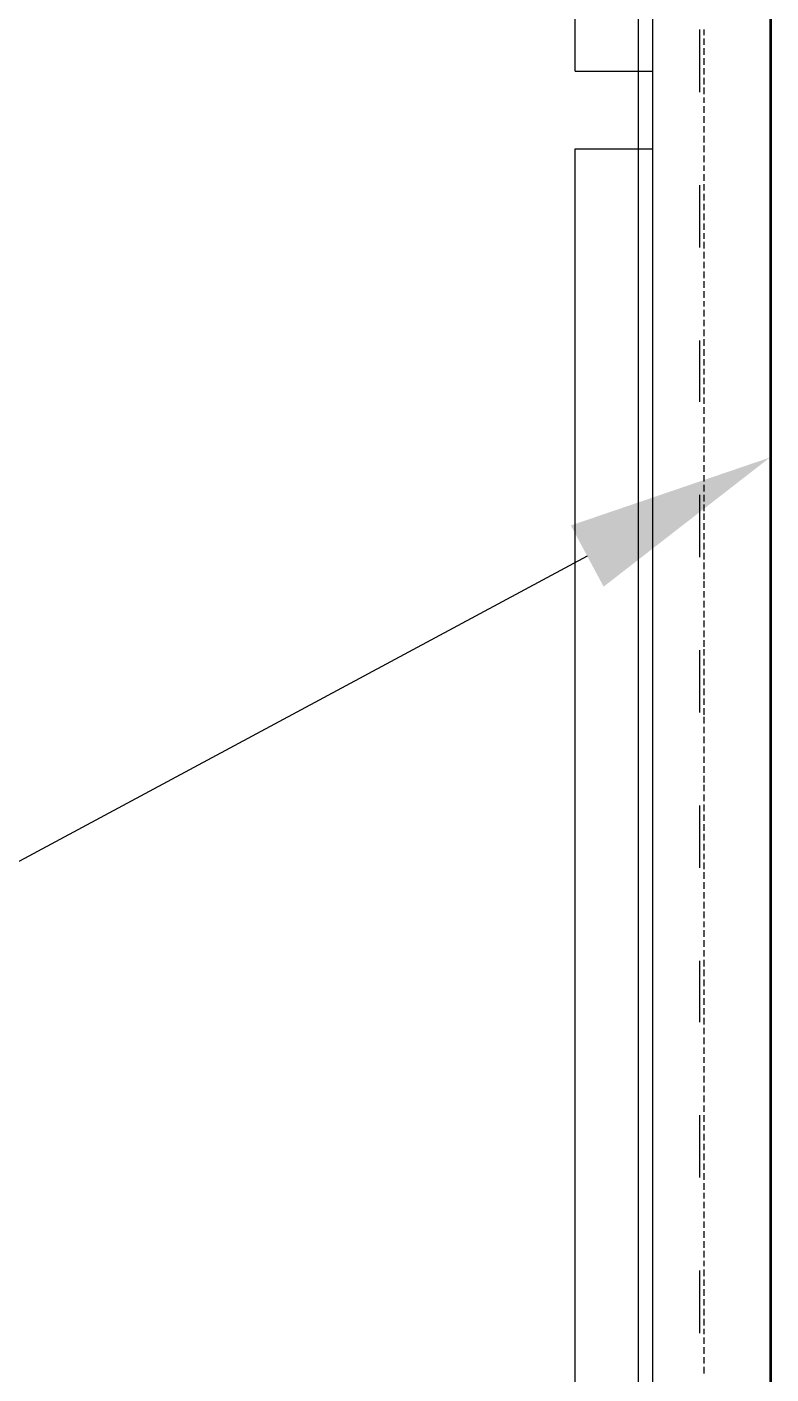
# Model space of a CAD drawing. Header units: millimetres. Extents: x 14345 to 64157, y -11631 to -3212.
# Drawn here: x 18091 to 18811, y -10333 to -9030 of the extents above; entities that cross this region are included whole.
import ezdxf

# ---------------------------------------------------------------- set-up
doc = ezdxf.new("R2010")
doc.units = ezdxf.units.MM
doc.header["$MEASUREMENT"] = 0
doc.layers.add('NewA-Zz_30_30-P_ExternalReferenceDrawing', color=7, linetype='Continuous')

msp = doc.modelspace()

# ---------------------------------------------------------------- hatches: boundary and pattern name
at = {"layer": 'NewA-Zz_30_30-P_ExternalReferenceDrawing', "linetype": 'Continuous', "lineweight": 13}
msp.add_hatch(color=7, dxfattribs=at).paths.add_polyline_path([(18617.6, -9512.1), (18649.3, -9571.3), (18810.2, -9446.4)])

# ---------------------------------------------------------------- linework, layer by layer
at = {"layer": 'NewA-Zz_30_30-P_ExternalReferenceDrawing', "linetype": 'Continuous', "flags": 128}
for points in [[(18683.2, -11313.3), (18683.2, -7359.4)], [(18621.8, -9072.8), (18621.8, -7397.5)], [(18697, -11326), (18697, -7622.9)], [(18810.2, -7775.3), (18810.2, -11313.3)], [(18811.3, -7764.7), (18811.3, -11313.3)], [(18742.5, -9093), (18742.5, -9032.6)], [(18746.7, -9037.9), (18746.7, -9032.6)], [(18746.7, -9047.4), (18746.7, -9041.1)], [(18746.7, -9057), (18746.7, -9050.6)], [(18746.7, -9066.5), (18746.7, -9060.1)], [(18621.8, -9072.8), (18697, -9072.8)], [(18621.8, -9148), (18697, -9148), (18697, -9072.8)], [(18746.7, -9076), (18746.7, -9069.7)], [(18746.7, -9085.5), (18746.7, -9079.2)], [(18746.7, -9095.1), (18746.7, -9088.7)], [(18746.7, -9103.5), (18746.7, -9098.2)], [(18746.7, -9113.1), (18746.7, -9106.7)], [(18746.7, -9122.6), (18746.7, -9116.2)], [(18746.7, -9132.1), (18746.7, -9125.8)], [(18746.7, -9141.6), (18746.7, -9135.3)], [(18746.7, -9151.2), (18746.7, -9144.8)], [(18621.8, -11326), (18621.8, -9148)], [(18746.7, -9160.7), (18746.7, -9154.3)], [(18746.7, -9169.2), (18746.7, -9163.9)], [(18742.5, -9243.2), (18742.5, -9182.9)], [(18746.7, -9178.7), (18746.7, -9172.3)], [(18746.7, -9188.2), (18746.7, -9181.9)], [(18746.7, -9197.7), (18746.7, -9191.4)], [(18746.7, -9207.3), (18746.7, -9200.9)], [(18746.7, -9216.8), (18746.7, -9210.4)], [(18746.7, -9226.3), (18746.7, -9220)], [(18746.7, -9234.8), (18746.7, -9229.5)], [(18746.7, -9244.3), (18746.7, -9237.9)], [(18746.7, -9253.8), (18746.7, -9247.5)], [(18746.7, -9263.3), (18746.7, -9257)], [(18746.7, -9272.9), (18746.7, -9266.5)], [(18746.7, -9282.4), (18746.7, -9276)], [(18746.7, -9291.9), (18746.7, -9285.6)], [(18746.7, -9300.4), (18746.7, -9295.1)], [(18746.7, -9309.9), (18746.7, -9303.6)], [(18746.7, -9319.4), (18746.7, -9313.1)], [(18746.7, -9329), (18746.7, -9322.6)], [(18742.5, -9392.5), (18742.5, -9333.2)], [(18746.7, -9338.5), (18746.7, -9332.1)], [(18746.7, -9348), (18746.7, -9341.7)], [(18746.7, -9357.5), (18746.7, -9351.2)], [(18746.7, -9366), (18746.7, -9360.7)], [(18746.7, -9375.5), (18746.7, -9369.2)], [(18746.7, -9385.1), (18746.7, -9378.7)], [(18746.7, -9394.6), (18746.7, -9388.2)], [(18746.7, -9404.1), (18746.7, -9397.8)], [(18746.7, -9413.6), (18746.7, -9407.3)], [(18746.7, -9423.2), (18746.7, -9416.8)], [(18746.7, -9432.7), (18746.7, -9426.3)], [(18746.7, -9441.1), (18746.7, -9434.8)], [(18746.7, -9450.7), (18746.7, -9444.3)], [(18746.7, -9460.2), (18746.7, -9453.8)], [(18746.7, -9469.7), (18746.7, -9463.4)], [(18742.5, -9542.7), (18742.5, -9482.4)], [(18746.7, -9479.2), (18746.7, -9472.9)], [(18746.7, -9488.8), (18746.7, -9482.4)], [(18746.7, -9498.3), (18746.7, -9491.9)], [(18746.7, -9506.8), (18746.7, -9500.4)], [(18746.7, -9516.3), (18746.7, -9509.9)], [(18746.7, -9525.8), (18746.7, -9519.5)], [(18746.7, -9535.3), (18746.7, -9529)], [(18633.5, -9541.7), (17522.2, -10138.6), (16332.3, -10138.6)], [(18746.7, -9544.9), (18746.7, -9538.5)], [(18746.7, -9554.4), (18746.7, -9548)], [(18746.7, -9563.9), (18746.7, -9557.6)], [(18746.7, -9572.4), (18746.7, -9566)], [(18746.7, -9581.9), (18746.7, -9575.6)], [(18746.7, -9591.4), (18746.7, -9585.1)], [(18746.7, -9601), (18746.7, -9594.6)], [(18746.7, -9610.5), (18746.7, -9604.1)], [(18746.7, -9620), (18746.7, -9613.7)], [(18746.7, -9629.5), (18746.7, -9623.2)], [(18742.5, -9693), (18742.5, -9632.7)], [(18746.7, -9638), (18746.7, -9631.6)], [(18746.7, -9647.5), (18746.7, -9641.2)], [(18746.7, -9657), (18746.7, -9650.7)], [(18746.7, -9666.6), (18746.7, -9660.2)], [(18746.7, -9676.1), (18746.7, -9669.7)], [(18746.7, -9685.6), (18746.7, -9679.3)], [(18746.7, -9695.1), (18746.7, -9688.8)], [(18746.7, -9703.6), (18746.7, -9697.3)], [(18746.7, -9713.1), (18746.7, -9706.8)], [(18746.7, -9722.7), (18746.7, -9716.3)], [(18746.7, -9732.2), (18746.7, -9725.8)], [(18746.7, -9741.7), (18746.7, -9735.4)], [(18746.7, -9751.2), (18746.7, -9744.9)], [(18746.7, -9760.8), (18746.7, -9754.4)], [(18746.7, -9769.2), (18746.7, -9762.9)], [(18742.5, -9843.3), (18742.5, -9783)], [(18746.7, -9778.8), (18746.7, -9772.4)], [(18746.7, -9788.3), (18746.7, -9781.9)], [(18746.7, -9797.8), (18746.7, -9791.5)], [(18746.7, -9807.3), (18746.7, -9801)], [(18746.7, -9816.9), (18746.7, -9810.5)], [(18746.7, -9826.4), (18746.7, -9820)], [(18746.7, -9834.8), (18746.7, -9829.6)], [(18746.7, -9844.4), (18746.7, -9838)], [(18746.7, -9853.9), (18746.7, -9847.5)], [(18746.7, -9863.4), (18746.7, -9857.1)], [(18746.7, -9872.9), (18746.7, -9866.6)], [(18746.7, -9882.5), (18746.7, -9876.1)], [(18746.7, -9892), (18746.7, -9885.6)], [(18746.7, -9900.5), (18746.7, -9895.2)], [(18746.7, -9910), (18746.7, -9903.6)], [(18746.7, -9919.5), (18746.7, -9913.2)], [(18746.7, -9929), (18746.7, -9922.7)], [(18742.5, -9992.5), (18742.5, -9933.3)], [(18746.7, -9938.6), (18746.7, -9932.2)], [(18746.7, -9948.1), (18746.7, -9941.7)], [(18746.7, -9957.6), (18746.7, -9951.3)], [(18746.7, -9966.1), (18746.7, -9960.8)], [(18746.7, -9975.6), (18746.7, -9969.3)], [(18746.7, -9985.1), (18746.7, -9978.8)], [(18746.7, -9994.7), (18746.7, -9988.3)], [(18746.7, -10004.2), (18746.7, -9997.8)], [(18746.7, -10013.7), (18746.7, -10007.4)], [(18746.7, -10023.2), (18746.7, -10016.9)], [(18746.7, -10031.7), (18746.7, -10026.4)], [(18746.7, -10041.2), (18746.7, -10034.9)], [(18746.7, -10050.7), (18746.7, -10044.4)], [(18746.7, -10060.3), (18746.7, -10053.9)], [(18746.7, -10069.8), (18746.7, -10063.4)], [(18742.5, -10142.8), (18742.5, -10082.5)], [(18746.7, -10079.3), (18746.7, -10073)], [(18746.7, -10088.8), (18746.7, -10082.5)], [(18746.7, -10097.3), (18746.7, -10092)], [(18746.7, -10106.8), (18746.7, -10100.5)], [(18746.7, -10116.4), (18746.7, -10110)], [(18746.7, -10125.9), (18746.7, -10119.5)], [(18746.7, -10135.4), (18746.7, -10129.1)], [(18746.7, -10144.9), (18746.7, -10138.6)], [(18746.7, -10154.5), (18746.7, -10148.1)], [(18746.7, -10162.9), (18746.7, -10157.6)], [(18746.7, -10172.5), (18746.7, -10166.1)], [(18746.7, -10182), (18746.7, -10175.6)], [(18746.7, -10191.5), (18746.7, -10185.2)], [(18746.7, -10201), (18746.7, -10194.7)], [(18746.7, -10210.6), (18746.7, -10204.2)], [(18746.7, -10220.1), (18746.7, -10213.7)], [(18746.7, -10228.5), (18746.7, -10223.3)], [(18742.5, -10293.1), (18742.5, -10232.8)], [(18746.7, -10238.1), (18746.7, -10231.7)], [(18746.7, -10247.6), (18746.7, -10241.2)], [(18746.7, -10257.1), (18746.7, -10250.8)], [(18746.7, -10266.6), (18746.7, -10260.3)], [(18746.7, -10276.2), (18746.7, -10269.8)], [(18746.7, -10285.7), (18746.7, -10279.3)], [(18746.7, -10294.2), (18746.7, -10288.9)], [(18746.7, -10303.7), (18746.7, -10297.3)], [(18746.7, -10313.2), (18746.7, -10306.9)], [(18746.7, -10322.7), (18746.7, -10316.4)], [(18746.7, -10332.3), (18746.7, -10325.9)]]:
    msp.add_lwpolyline(points, dxfattribs=at)

doc.saveas('drawing.dxf')
